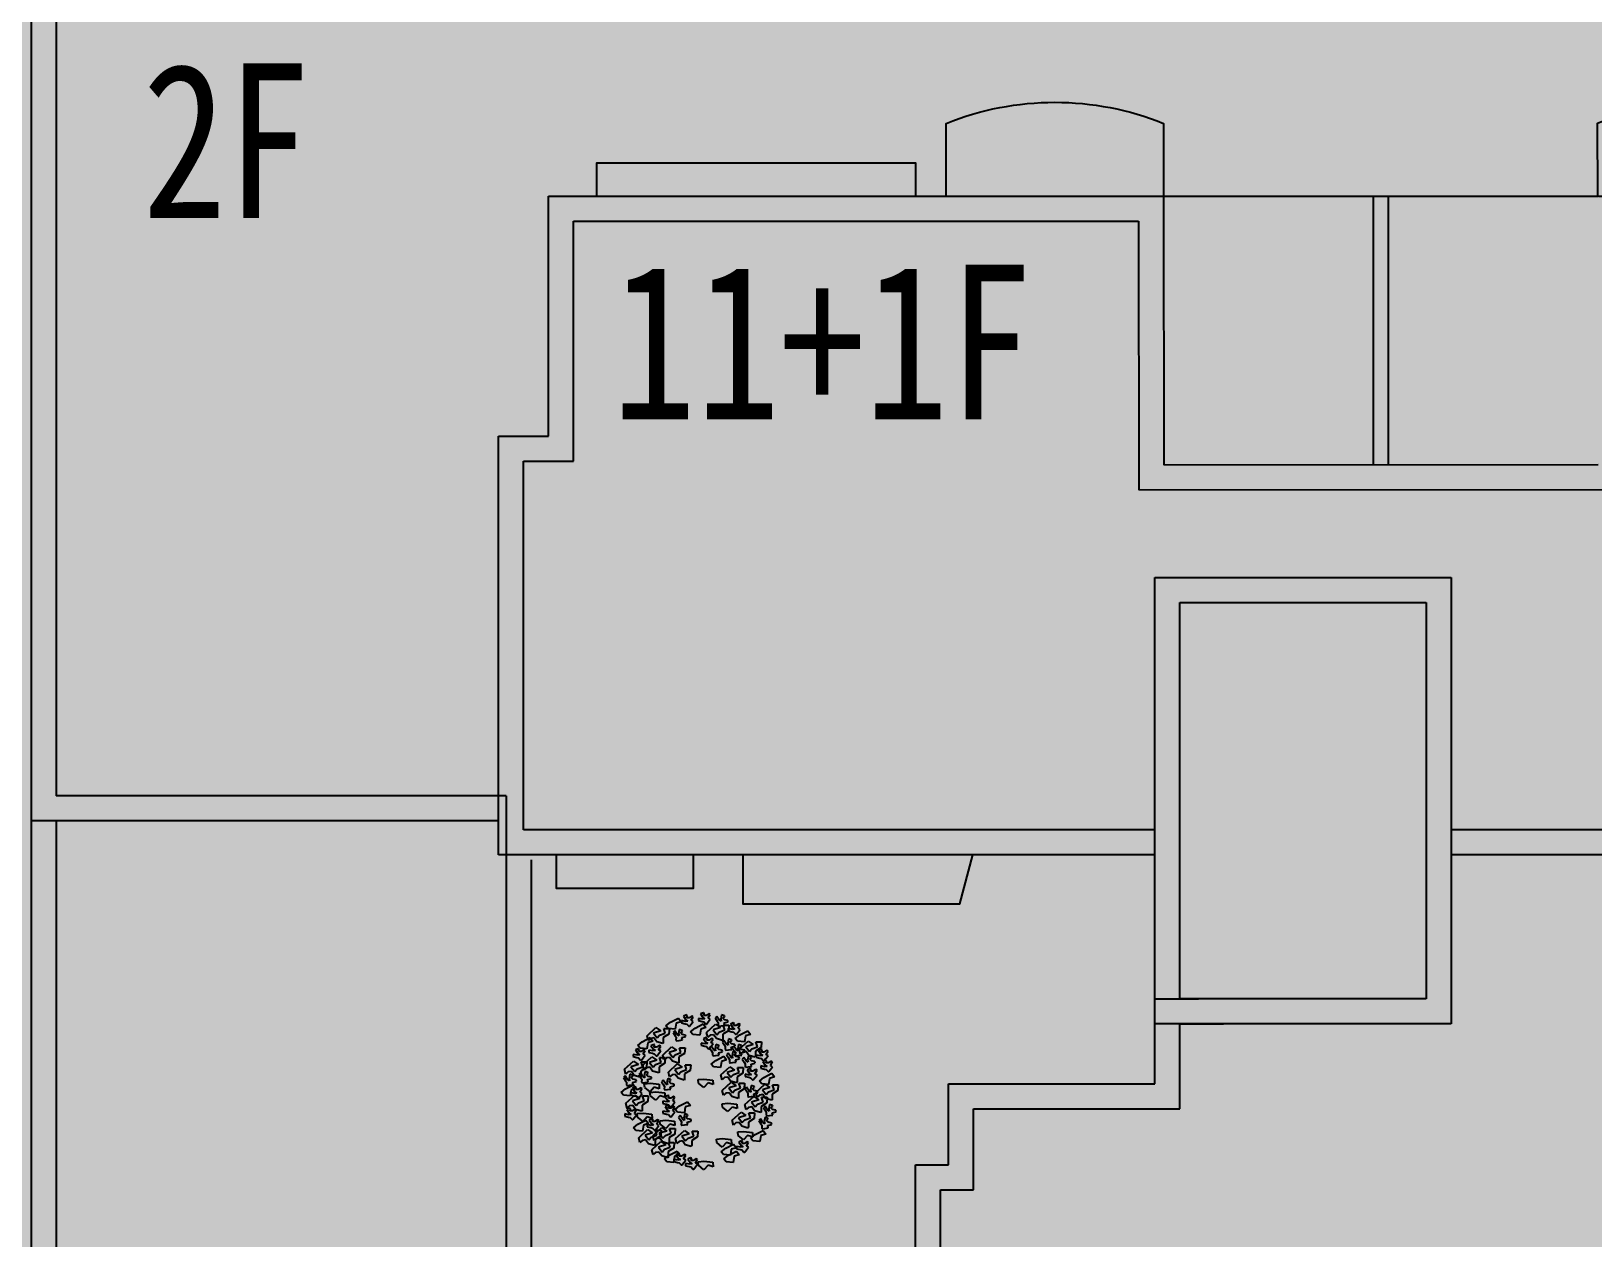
# Model space of a CAD drawing. Extents: x 302512 to 1034855, y -184136 to 410364.
# Drawn here: x 537065 to 562051, y 322095 to 341396 of the extents above; entities that cross this region are included whole.
import ezdxf

# ---------------------------------------------------------------- set-up
doc = ezdxf.new("R2010")
doc.units = 0
doc.header["$MEASUREMENT"] = 0
for name, color, linetype in [('DOTE', 1, 'Continuous'), ('TREE', 3, 'Continuous'), ('WALL', 4, 'Continuous'), ('WZ', 2, 'Continuous'), ('公建', 11, 'Continuous'), ('建筑', 2, 'Continuous'), ('树', 80, 'Continuous')]:
    doc.layers.add(name, color=color, linetype=linetype)
doc.styles.add('-黑体', font='', dxfattribs={"width": 0.8})
doc.styles.get('-黑体').set_extended_font_data('黑体')

# ---------------------------------------------------------------- blocks, each defined once
blk = doc.blocks.new('A$C46FC3478')
at = {"layer": 'WZ'}
for p, q in [((13999, 21473), (13999, 25770)), ((14239, 21473), (14239, 25770))]:
    blk.add_line(p, q, dxfattribs=at)
at = {"layer": '公建'}
blk.add_lwpolyline([(17600, 25770), (29536, 25770), (29540, 21930), (30940, 21930), (30940, 15233), (15240, 15230)], dxfattribs=at)
at = {"layer": '建筑'}
for p, q in [((800, 21930), (800, 25770)), ((800, 25770), (10640, 25770)), ((10640, 25770), (10643, 21470)), ((1200, 21530), (1200, 25370)), ((1200, 25370), (10240, 25370)), ((10240, 25370), (10244, 21070)), ((0, 21930), (800, 21930)), ((0, 15230), (0, 21930)), ((400, 21530), (1200, 21530)), ((400, 15630), (400, 21530)), ((10643, 21470), (17595, 21475)), ((10244, 21070), (17995, 21076)), ((10500, 19670), (15240, 19670)), ((10500, 12530), (10500, 19670)), ((15240, 19670), (15240, 12530)), ((10900, 19270), (14840, 19270)), ((10900, 12930), (10900, 19270)), ((14840, 19270), (14840, 12930)), ((10500, 15630), (400, 15630)), ((14840, 15629), (14840, 12930)), ((30556, 15629), (15240, 15630)), ((10500, 15230), (0, 15230)), ((10500, 12770), (10500, 15230)), ((30957, 15230), (15240, 15230)), ((15240, 15230), (15240, 12530)), ((10500, 12930), (11200, 12930)), ((10500, 11570), (10500, 12930)), ((14840, 12930), (10900, 12930)), ((14840, 12930), (12940, 12930)), ((15240, 12530), (10500, 12530)), ((10900, 12530), (11600, 12530)), ((10900, 11170), (10900, 12530)), ((15240, 12530), (13340, 12530)), ((7200, 10270), (7200, 11570)), ((7200, 11570), (10500, 11570)), ((7600, 9870), (7600, 11170)), ((7600, 11170), (10900, 11170)), ((6670, 8670), (6670, 10270)), ((6670, 10270), (7200, 10270)), ((7070, 8270), (7070, 9870)), ((7070, 9870), (7600, 9870))]:
    blk.add_line(p, q, dxfattribs=at)
blk.add_lwpolyline([(7160, 25770), (7160, 26932, -0.194553), (10640, 26932), (10640, 25770), (17585, 25770), (17582, 26937, -0.194551), (21062, 26946), (21065, 25784)], format="xyb", dxfattribs=at)
for points in [[(1571, 25770), (1571, 26300), (6671, 26300), (6671, 25770)], [(920, 15230), (920, 14700), (3120, 14700), (3120, 15230)], [(3905, 15230), (3905, 14450), (7379, 14450), (7588, 15230)]]:
    blk.add_lwpolyline(points, dxfattribs=at)
blk = doc.blocks.new('BRANCHO2', base_point=(16.83, 36.07))
for p, q in [((16.783, 36.097), (16.824, 36.101)), ((16.786, 36.072), (16.783, 36.097)), ((16.824, 36.041), (16.786, 36.072)), ((16.824, 36.101), (16.887, 36.094)), ((16.853, 36.073), (16.824, 36.041)), ((16.889, 36.062), (16.853, 36.073)), ((16.887, 36.094), (16.889, 36.062))]:
    blk.add_line(p, q)
blk = doc.blocks.new('BRANCHO3', base_point=(16.71, 35.96))
for p, q in [((16.655, 35.995), (16.655, 35.979)), ((16.684, 35.989), (16.655, 35.995)), ((16.655, 35.979), (16.681, 35.973)), ((16.69, 36.035), (16.67, 36.026)), ((16.67, 36.026), (16.687, 36.001)), ((16.681, 35.973), (16.693, 35.97)), ((16.701, 35.992), (16.684, 35.989)), ((16.687, 36.001), (16.701, 35.992)), ((16.696, 36.032), (16.69, 36.035)), ((16.693, 36.016), (16.696, 36.032)), ((16.71, 36.016), (16.693, 36.016)), ((16.693, 35.97), (16.707, 35.955)), ((16.707, 35.955), (16.713, 35.955)), ((16.73, 36.029), (16.71, 36.016)), ((16.713, 35.955), (16.724, 35.97)), ((16.724, 35.998), (16.739, 36.023)), ((16.739, 35.989), (16.724, 35.998)), ((16.724, 35.97), (16.739, 35.989)), ((16.739, 36.023), (16.73, 36.029))]:
    blk.add_line(p, q)
blk = doc.blocks.new('BRANCHO1', base_point=(16.66, 36.12))
for p, q in [((16.573, 36.15), (16.636, 36.208)), ((16.671, 36.184), (16.619, 36.168)), ((16.636, 36.208), (16.671, 36.184)), ((16.702, 36.168), (16.691, 36.202)), ((16.691, 36.202), (16.731, 36.202)), ((16.731, 36.202), (16.728, 36.162)), ((16.582, 36.116), (16.573, 36.15)), ((16.599, 36.131), (16.582, 36.116)), ((16.622, 36.134), (16.599, 36.131)), ((16.619, 36.168), (16.645, 36.134)), ((16.642, 36.107), (16.622, 36.134)), ((16.685, 36.094), (16.642, 36.107)), ((16.645, 36.134), (16.662, 36.153)), ((16.662, 36.153), (16.702, 36.168)), ((16.688, 36.101), (16.685, 36.094)), ((16.728, 36.162), (16.688, 36.137)), ((16.688, 36.137), (16.688, 36.101))]:
    blk.add_line(p, q)
blk = doc.blocks.new('M_F14')
at = {"xscale": 896.4705882352939, "yscale": 896.4705882352939, "zscale": 896.4705882352939}
for name, p in [('BRANCHO3', (-74.2, 431.3)), ('BRANCHO3', (33.5, 445.6)), ('BRANCHO1', (-263.1, 340.4)), ('BRANCHO1', (114, 361.1)), ('BRANCHO3', (222.5, 381.1)), ('BRANCHO3', (-280.4, 244.6)), ('BRANCHO1', (-163.9, 217.7)), ('BRANCHO3', (51.3, 289.4)), ('BRANCHO1', (320.5, 254.4)), ('BRANCHO1', (-405.9, 128)), ('BRANCHO3', (-379, 217.7)), ('BRANCHO1', (-289.4, 154.9)), ('BRANCHO3', (399.5, 213.7)), ('BRANCHO3', (428.2, 144.4)), ('BRANCHO1', (-128, 110.1)), ('BRANCHO1', (203.7, 92.2)), ('BRANCHO3', (329.2, 92.2)), ('BRANCHO3', (-397, -24.4)), ('BRANCHO2', (-316.3, 38.4)), ('BRANCHO2', (-280.4, -15.4)), ('BRANCHO2', (24.4, 65.3)), ('BRANCHO1', (212.6, -6.4)), ('BRANCHO1', (425.8, -18.1)), ('BRANCHO3', (-433, -159.2)), ('BRANCHO1', (-397, -87.1)), ('BRANCHO3', (-190.8, -78.2)), ('BRANCHO3', (-190.8, -140.9)), ('BRANCHO2', (176.8, -87.1)), ('BRANCHO1', (356.1, -96.1)), ('BRANCHO2', (-361.1, -149.9)), ('BRANCHO3', (-291.8, -226.1)), ('BRANCHO2', (-217.7, -194.7)), ('BRANCHO1', (275.4, -194.7)), ('BRANCHO1', (-315.7, -305)), ('BRANCHO1', (-226.6, -293.3)), ('BRANCHO1', (-83.2, -311.2)), ('BRANCHO2', (140.9, -311.2)), ('BRANCHO2', (275.4, -266.4)), ('BRANCHO1', (-232, -381.5)), ('BRANCHO3', (-122, -446)), ('BRANCHO3', (275.4, -365)), ('BRANCHO3', (-47.4, -472.6)), ('BRANCHO2', (24.4, -454.7))]:
    blk.add_blockref(name, p, dxfattribs=at)
for name, p, rotation in [('BRANCHO3', (114, 432.8), 315.0000000000102), ('BRANCHO2', (-172.9, 432.8), 33.69006752598449), ('BRANCHO3', (-153.1, 340.4), 315.0000000000102), ('BRANCHO2', (-16.7, 395.4), 33.69006752598449), ('BRANCHO2', (266.4, 352.2), 33.69006752598449), ('BRANCHO2', (-351.6, 309.4), 33.69006752598449), ('BRANCHO3', (78.2, 244.6), 315.0000000000102), ('BRANCHO3', (158.8, 280.4), 315.0000000000102), ('BRANCHO3', (221.6, 244.6), 315.0000000000102), ('BRANCHO2', (114, 190.8), 33.69006752598449), ('BRANCHO3', (185.7, 199.8), 315.0000000000102), ('BRANCHO3', (284.3, 172.9), 315.0000000000102), ('BRANCHO3', (-466.4, 56), 315.0000000000102), ('BRANCHO3', (-370.1, 74.2), 315.0000000000102), ('BRANCHO3', (-226.6, 29.4), 315.0000000000102), ('BRANCHO2', (418.8, 83.2), 33.69006752598449), ('BRANCHO2', (-456.9, 10.6), 33.69006752598449), ('BRANCHO3', (302.3, -15.4), 315.0000000000102), ('BRANCHO2', (-114.8, -97), 33.69006752598449), ('BRANCHO3', (418.6, -135.3), 315.0000000000102), ('BRANCHO2', (-379, -212.6), 33.69006752598449), ('BRANCHO3', (-119.1, -194.7), 315.0000000000102), ('BRANCHO3', (389.9, -216.5), 315.0000000000102), ('BRANCHO2', (363.6, -278.7), 33.69006752598449), ('BRANCHO2', (-181.8, -409.8), 33.69006752598449), ('BRANCHO2', (176.8, -365), 33.69006752598449), ('BRANCHO2', (194.7, -409.8), 33.69006752598449)]:
    blk.add_blockref(name, p, dxfattribs=dict(at, rotation=rotation))
at = {"width": 0.8, "flags": 9}
for tag, p in [('XSIZE', (-2.5, 2.5)), ('YSIZE', (-2.5, 0))]:
    blk.add_attdef(tag, p, '', height=0.2, dxfattribs=at)

msp = doc.modelspace()

# ---------------------------------------------------------------- hatches: boundary and pattern name
at = {"linetype": 'ByBlock', "lineweight": 5}
h = msp.add_hatch(color=256, dxfattribs=at)
h.paths.add_polyline_path([(522593, 349254), (520797, 349301), (520830, 350539), (522625, 350491)], flags=16)
h.paths.add_polyline_path([(519829, 348499), (521553, 344815), (523660, 348398)], flags=17)
edge = h.paths.add_edge_path()
edge.add_line((572984, 342026), (375867, 347237))
edge.add_line((522608, 351500), (519299, 226302))

# ---------------------------------------------------------------- linework, layer by layer
at = {"layer": 'DOTE'}
for p, q in [((537465, 343442), (537465, 329163)), ((544664, 329163), (537465, 329163)), ((544664, 329163), (544664, 295679)), ((537465, 328763), (537464, 279980))]:
    msp.add_line(p, q, dxfattribs=at)
at = {"layer": 'WALL'}
for p, q in [((537065, 343763), (537064, 280025)), ((544544, 328763), (537065, 328763)), ((545064, 328142), (545064, 295679))]:
    msp.add_line(p, q, dxfattribs=at)

# ---------------------------------------------------------------- block references
msp.add_blockref('A$C46FC3478', (544544, 312989), dxfattribs=at)
at = {"layer": '树', "xscale": 2.5272, "yscale": 2.5272, "zscale": 2.5272}
msp.add_blockref('M_F14', (547780, 324399), dxfattribs=at)

# ---------------------------------------------------------------- texts
at = {"layer": 'TREE', "color": 3, "style": '-黑体', "width": 0.8}
for s, p in [('2F', (538842, 338406)), ('11+1F', (546355, 335189))]:
    msp.add_text(s, height=2475, dxfattribs=at).set_placement(p)

doc.saveas('drawing.dxf')
